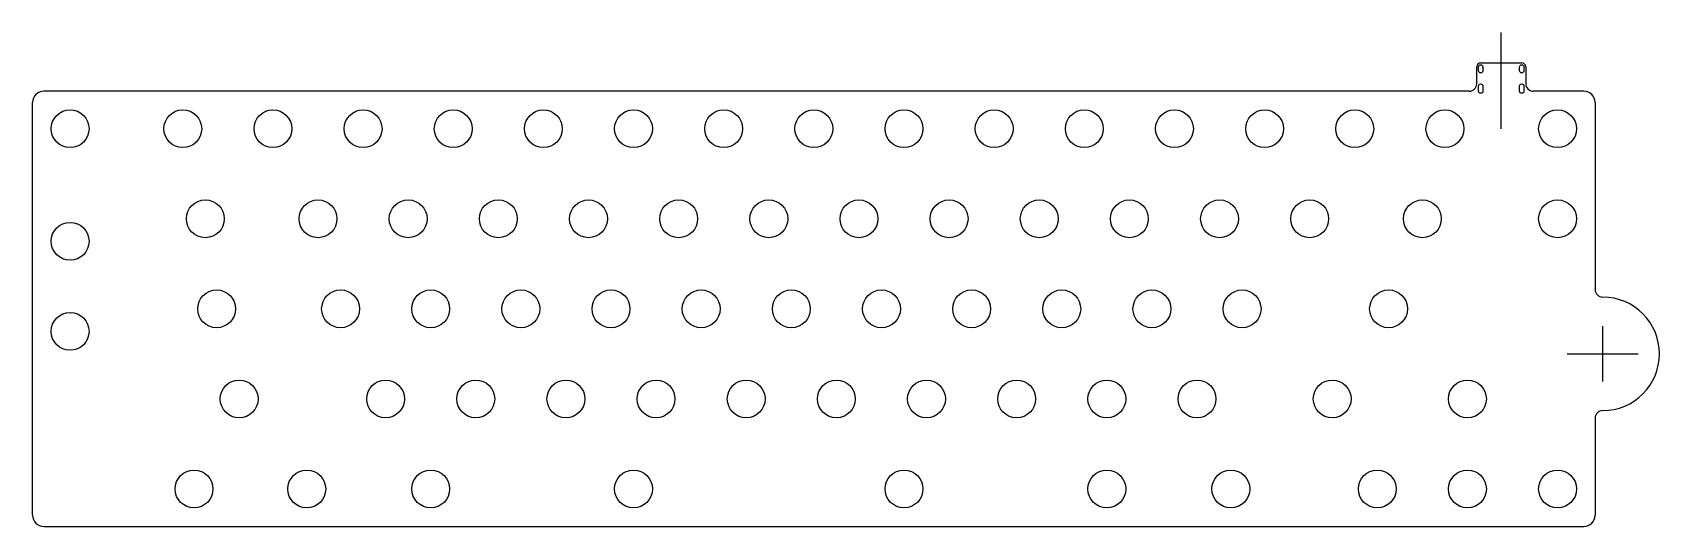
# Model space of a CAD drawing. Header units: millimetres. Extents: x 28 to 372, y 25 to 130.
import ezdxf

# ---------------------------------------------------------------- set-up
doc = ezdxf.new("R2010")
doc.units = ezdxf.units.MM

msp = doc.modelspace()

# ---------------------------------------------------------------- linework, layer by layer
for p, q in [((338.2, 109.54), (338.2, 129.89)), ((338.2, 109.54), (338.2, 129.89)), ((333.03, 119.07), (333.03, 122.66)), ((333.82, 123.46), (342.58, 123.46)), ((343.37, 122.66), (343.37, 119.07)), ((331.44, 117.48), (30.22, 117.48)), ((355.66, 117.48), (344.96, 117.48)), ((27.84, 27.79), (27.84, 115.1)), ((358.04, 115.1), (358.04, 75.51)), ((359.63, 73.92), (359.63, 73.92)), ((359.63, 56.08), (359.63, 67.75)), ((352.14, 61.92), (367.12, 61.92)), ((358.04, 48.33), (358.04, 27.79)), ((359.63, 49.92), (359.63, 49.92)), ((30.22, 25.41), (355.66, 25.41))]:
    msp.add_line(p, q)
for points in [[(333.87, 123.06), (333.87, 123.06, -0.414214), (334.32, 122.61), (334.32, 121.81, -0.414214), (333.87, 121.36), (333.87, 121.36, -0.414214), (333.42, 121.81), (333.42, 122.61, -0.414214)], [(342.52, 123.06), (342.52, 123.06, -0.414214), (342.97, 122.61), (342.97, 121.81, -0.414214), (342.52, 121.36), (342.52, 121.36, -0.414214), (342.07, 121.81), (342.07, 122.61, -0.414214)], [(333.87, 119.03), (333.87, 119.03, -0.414214), (334.32, 118.58), (334.32, 117.48, -0.414214), (333.87, 117.03), (333.87, 117.03, -0.414214), (333.42, 117.48), (333.42, 118.58, -0.414214)], [(342.52, 119.03), (342.52, 119.03, -0.414214), (342.97, 118.58), (342.97, 117.48, -0.414214), (342.52, 117.03), (342.52, 117.03, -0.414214), (342.07, 117.48), (342.07, 118.58, -0.414214)]]:
    msp.add_lwpolyline(points, format="xyb", close=True)
for centre in [(35.78, 109.54), (59.59, 109.54), (78.64, 109.54), (97.69, 109.54), (116.74, 109.54), (135.79, 109.54), (154.84, 109.54), (173.89, 109.54), (192.94, 109.54), (211.99, 109.54), (231.04, 109.54), (250.09, 109.54), (269.14, 109.54), (288.19, 109.54), (307.24, 109.54), (326.29, 109.54), (350.1, 109.54), (64.35, 90.49), (88.17, 90.49), (107.22, 90.49), (126.27, 90.49), (145.32, 90.49), (164.37, 90.49), (183.42, 90.49), (202.47, 90.49), (221.52, 90.49), (240.57, 90.49), (259.62, 90.49), (278.67, 90.49), (297.72, 90.49), (321.53, 90.49), (350.1, 90.49), (35.78, 85.73), (66.74, 71.44), (92.93, 71.44), (111.98, 71.44), (131.03, 71.44), (150.08, 71.44), (169.13, 71.44), (188.18, 71.44), (207.23, 71.44), (226.28, 71.44), (245.33, 71.44), (264.38, 71.44), (283.43, 71.44), (314.39, 71.44), (35.78, 66.68), (71.5, 52.39), (102.45, 52.39), (121.5, 52.39), (140.55, 52.39), (159.6, 52.39), (178.65, 52.39), (197.7, 52.39), (216.75, 52.39), (235.8, 52.39), (254.85, 52.39), (273.9, 52.39), (302.48, 52.39), (331.05, 52.39), (61.97, 33.34), (85.79, 33.34), (111.98, 33.34), (154.84, 33.34), (211.99, 33.34), (254.85, 33.34), (281.05, 33.34), (312, 33.34), (331.05, 33.34), (350.1, 33.34)]:
    msp.add_circle(centre, 4)
for centre, radius, start, end in [((333.82, 122.66), 0.794, 90, 180), ((342.58, 122.66), 0.794, 0, 90), ((30.22, 115.1), 2.38, 90, 180), ((331.44, 119.07), 1.59, 270, 0), ((344.96, 119.07), 1.59, 180, 270), ((355.66, 115.1), 2.38, 0, 90), ((359.63, 75.51), 1.59, 180, 270), ((359.63, 61.92), 12, 270, 90), ((359.63, 48.33), 1.59, 90, 180), ((30.22, 27.79), 2.38, 180, 270), ((355.66, 27.79), 2.38, 270, 0)]:
    msp.add_arc(centre, radius, start, end)

doc.saveas('drawing.dxf')
